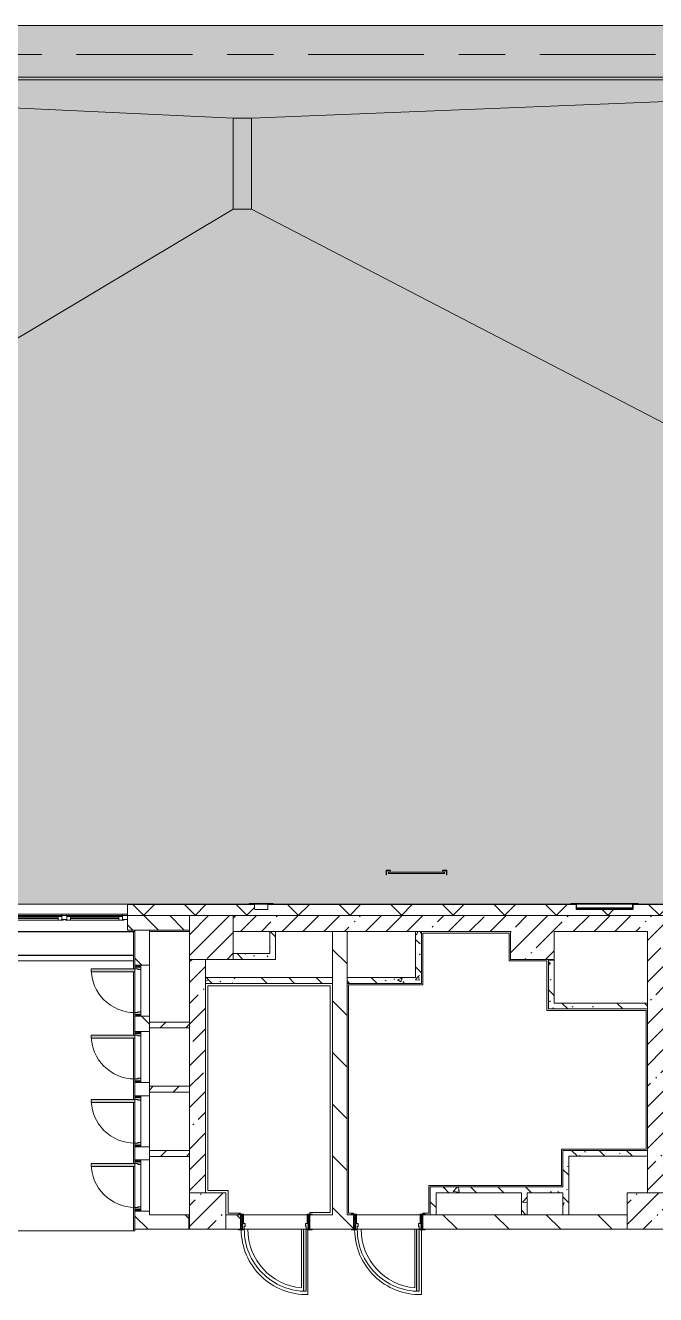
# Model space of a CAD drawing. Header units: millimetres. Extents: x 35524 to 235479, y -8553 to 29000.
# Drawn here: x 119929 to 128569, y 10005 to 27400 of the extents above; entities that cross this region are included whole.
import ezdxf

# ---------------------------------------------------------------- set-up
doc = ezdxf.new("R2010")
doc.units = ezdxf.units.MM
doc.linetypes.add('Осевая', pattern=[3175, 635, -476.25, 1587.5, -476.25])
for name, color, linetype, lineweight in [('A-DETL-18', 7, 'Continuous', 5), ('A-GENM', 7, 'Continuous', 5), ('A-GLAZ-2', 7, 'Continuous', 5), ('A-WALL', 7, 'Continuous', 9), ('A-WALL-6', 7, 'Continuous', 5), ('I-WALL-24', 7, 'Continuous', 5), ('S-COLS-1', 7, 'Continuous', 5), ('Оси-2', 7, 'Осевая', 9)]:
    doc.layers.add(name, color=color, linetype=linetype, lineweight=lineweight)
doc.layers.add('A-DETL-GENF-3', color=7, linetype='Continuous', lineweight=9, true_color=0xc0c0c0, transparency=0.4)
for name, color, linetype, lineweight, true_color in [('A-DOOR-2', 7, 'Continuous', 5, 0xaaaaaa), ('A-DOOR-3', 7, 'Continuous', 5, 0xe2e2e2), ('A-DOOR-FRAM-2', 7, 'Continuous', 5, 0xe2e2e2), ('A-DOOR-FRAM-3', 7, 'Continuous', 5, 0xaaaaaa), ('A-FLOR-1', 7, 'Continuous', 5, 0xb7b7b7), ('A-FLOR-2', 7, 'Continuous', 5, 0xaaaaaa), ('A-GENM-1', 7, 'Continuous', 5, 0x737373), ('A-WALL-7', 7, 'Continuous', 5, 0x737373), ('I-WALL-25', 7, 'Continuous', 5, 0x787878)]:
    doc.layers.add(name, color=color, linetype=linetype, lineweight=lineweight, true_color=true_color)
pattern_1 = [(135, (108468.84, 0), (-353.553, -353.553), [])]
pattern_2 = [(135, (1826.41, 164.685), (-14.14214, -14.14214), []), (225, (1826.41, 164.685), (14.14214, -14.14214), [])]
pattern_3 = [(45, (-296.384, 164.685), (-14.1421, 14.1421), []), (135, (-296.384, 164.685), (-14.1421, -14.1421), [])]
pattern_4 = [(45, (108468.84, 0), (-285.123, 285.123), []), (45, (108753.96, 0), (-285.123, 285.123), [504.031, -100.806, 16.764, -84.042])]
pattern_5 = [(135, (108468.84, 0), (-377.171, -377.171), [533.4, -88.9, 17.78, -88.9]), (135, (108468.84, 376.94), (-377.171, -377.171), []), (50, (108468.84, 0), (637.645, -55.787), [66.675, -733.425]), (355, (108468.84, 0), (-123.35, 668.7), [53.34, -586.74]), (100.451, (108522, -4.65), (514.299, 612.908), [56.665, -623.315]), (46.184, (108468.84, 177.8), (948.776, -147.15), [100.012, -1100.137]), (96.636, (108547.9, 165.5), (830.91, 865.997), [84.998, -934.973]), (351.184, (108468.8, 177.8), (830.918, 865.99), [80.01, -880.11]), (21, (108557.74, 133.35), (530.651, -357.928), [66.675, -733.425]), (326, (108557.74, 133.35), (216.308, 644.658), [53.34, -586.74]), (71.451, (108601.96, 103.5), (746.96, 286.724), [56.665, -623.315]), (37.5, (108468.84, 0), (10.8105, 295.9426), [16.764, -562.864, 16.764, -578.866, -588.962]), (37.5, (108468.84, 0), (10.8105, 295.9426), [-1175.258, 16.764, -572.198]), (7.5, (108468.84, 0), (233.869, 350.6318), [16.764, -322.834, 16.764, -549.529, -224.472]), (7.5, (108468.84, 0), (233.869, 350.6318), [-905.891, 16.764, -207.708]), (327.5, (108270.6, 0), (474.5678, -20.0513), [16.764, -205.486, 16.764, -676.656, -920.115]), (327.5, (108270.6, 0), (474.5678, -20.0513), [-915.67, 16.764, -903.351]), (317.5, (108181.7, 0), (518.452, 88.9934), [16.764, -272.161, 16.764, -443.738, -653.415]), (317.5, (108181.7, 0), (518.452, 88.9934), [-749.427, 16.764, -636.651])]
pattern_6 = [(45, (108468.84, 0), (-176.7767, 176.7767), [])]

# ---------------------------------------------------------------- blocks, each defined once
blk = doc.blocks.new('BSC_Колонна _Прямоугольная - 600х600-V118-3_4_2_птичка')
at = {"layer": 'S-COLS-1'}
h = blk.add_hatch(dxfattribs=at)
h.set_pattern_fill('FP_94', color=256, style=0, pattern_type=2)
h.set_pattern_definition([(45, (-14010, -14900), (-285.123, 285.123), []), (45, (-13724.88, -14900), (-285.123, 285.123), [504.031, -100.806, 16.764, -84.042])])
h.paths.add_polyline_path([(-22, -300), (300, -300), (300, 300), (-300, 300), (-300, -300)])
for p, q in [((300, 300), (-300, 300)), ((-300, 300), (-300, -300)), ((300, -300), (300, 300)), ((-300, -300), (300, -300))]:
    blk.add_line(p, q, dxfattribs=at)
blk = doc.blocks.new('парапет1 - парапет-18629556-3_4_2_птичка')
at = {"layer": 'A-GENM'}
blk.add_line((-2411, 27400), (33928, 27400), dxfattribs=at)
at = {"layer": 'A-GENM-1'}
for p, q in [((33219, 26691), (-1702, 26691)), ((-1665, 26654), (33182, 26654))]:
    blk.add_line(p, q, dxfattribs=at)
blk = doc.blocks.new('110_Дверь_СКБ_1Ст_Внутренняя1 - Д-7_п__950x2100h_Туалет EW30-32897972-3_4_2_птичка')
at = {"layer": 'A-DOOR-2'}
h = blk.add_hatch(dxfattribs=at)
h.set_pattern_fill('FP_104', color=256, style=0, pattern_type=2)
h.set_pattern_definition(pattern_2)
h.paths.add_polyline_path([(487.5, 100), (462.5, 100), (462.5, -100), (487.5, -100)])
at = {"layer": 'A-DOOR-3'}
h = blk.add_hatch(color=256, dxfattribs=at)
h.paths.add_polyline_path([(437.5, 100), (437.5, 60), (427.5, 60), (427.5, 20), (462.5, 20), (462.5, 100)])
h.paths.add_polyline_path([(-412.5, 100), (-437.5, 100), (-437.5, 20), (-402.5, 20), (-402.5, 60), (-412.5, 60)])
at = {"layer": 'A-DOOR-FRAM-2'}
for points in [[(-412.5, 950), (-412.5, 100), (-372.5, 100), (-372.5, 950)], [(-492.5, 108), (-492.5, 100), (-422.5, 100), (-422.5, 108)], [(-422.5, 20), (-437.5, 20), (-437.5, -100), (-422.5, -100)], [(517.5, 108), (447.5, 108), (447.5, 100), (517.5, 100)], [(462.5, 20), (447.5, 20), (447.5, -100), (462.5, -100)], [(-492.5, -100), (-492.5, -108), (-422.5, -108), (-422.5, -100)], [(447.5, -100), (447.5, -108), (517.5, -108), (517.5, -100)]]:
    blk.add_hatch(color=256, dxfattribs=at).paths.add_polyline_path(points)
at = {"layer": 'A-DOOR-FRAM-3'}
h = blk.add_hatch(dxfattribs=at)
h.set_pattern_fill('FP_105', color=256, style=0, pattern_type=2)
h.set_pattern_definition(pattern_3)
h.paths.add_polyline_path([(-437.5, 100), (-462.5, 100), (-462.5, -100), (-437.5, -100)])
at = {"layer": 'A-DOOR-2'}
for p, q in [((-412.5, 950), (-412.5, 100)), ((-372.5, 950), (-412.5, 950)), ((-372.5, 100), (-372.5, 950)), ((-412.5, 100), (-372.5, 100))]:
    blk.add_line(p, q, dxfattribs=at)
blk.add_arc((-412.5, 100), 850, 360, 90, dxfattribs=at)
at = {"layer": 'A-DOOR-FRAM-3'}
for p, q in [((-422.5, 108), (-492.5, 108)), ((-492.5, 108), (-492.5, 100)), ((-492.5, 100), (-422.5, 100)), ((-437.5, 100), (-462.5, 100)), ((-462.5, 100), (-462.5, -100)), ((-412.5, 100), (-437.5, 100)), ((-437.5, 100), (-437.5, 20)), ((-437.5, -100), (-437.5, 100)), ((-422.5, 100), (-437.5, 100)), ((-437.5, 100), (-437.5, 99)), ((-437.5, 99), (-422.5, 99)), ((-437.5, 20), (-402.5, 20)), ((-422.5, 20), (-437.5, 20)), ((-437.5, 20), (-437.5, -100)), ((-422.5, 100), (-422.5, 108)), ((-422.5, 99), (-422.5, 100)), ((-422.5, -100), (-422.5, 20)), ((-412.5, 60), (-412.5, 100)), ((-402.5, 60), (-412.5, 60)), ((-402.5, 20), (-402.5, 60)), ((437.5, 60), (427.5, 60)), ((427.5, 60), (427.5, 20)), ((427.5, 20), (462.5, 20)), ((437.5, 100), (437.5, 60)), ((462.5, 100), (437.5, 100)), ((517.5, 108), (447.5, 108)), ((447.5, 108), (447.5, 100)), ((462.5, 100), (447.5, 100)), ((447.5, 100), (447.5, 99)), ((447.5, 100), (517.5, 100)), ((447.5, 99), (462.5, 99)), ((462.5, 20), (447.5, 20)), ((447.5, 20), (447.5, -100)), ((462.5, 20), (462.5, 100)), ((487.5, 100), (462.5, 100)), ((462.5, 100), (462.5, -100)), ((462.5, 99), (462.5, 100)), ((462.5, -100), (462.5, 20)), ((487.5, -100), (487.5, 100)), ((517.5, 100), (517.5, 108)), ((-422.5, -100), (-492.5, -100)), ((-492.5, -100), (-492.5, -108)), ((-492.5, -108), (-422.5, -108)), ((-462.5, -100), (-437.5, -100)), ((-437.5, -100), (-422.5, -100)), ((-422.5, -108), (-422.5, -100)), ((447.5, -100), (462.5, -100)), ((517.5, -100), (447.5, -100)), ((447.5, -100), (447.5, -108)), ((447.5, -108), (517.5, -108)), ((462.5, -100), (487.5, -100)), ((517.5, -108), (517.5, -100))]:
    blk.add_line(p, q, dxfattribs=at)
blk = doc.blocks.new('110_Дверь_СКБ_1Ст_Внутренняя1 - Д-7_п__950x2100h_Туалет-32491181-3_4_2_птичка')
at = {"layer": 'A-DOOR-2'}
h = blk.add_hatch(dxfattribs=at)
h.set_pattern_fill('FP_104', color=256, style=0, pattern_type=2)
h.set_pattern_definition(pattern_2)
h.paths.add_polyline_path([(487.5, 100), (462.5, 100), (462.5, -100), (487.5, -100)])
at = {"layer": 'A-DOOR-3'}
h = blk.add_hatch(color=256, dxfattribs=at)
h.paths.add_polyline_path([(437.5, 100), (437.5, 60), (427.5, 60), (427.5, 20), (462.5, 20), (462.5, 100)])
h.paths.add_polyline_path([(-412.5, 100), (-437.5, 100), (-437.5, 20), (-402.5, 20), (-402.5, 60), (-412.5, 60)])
at = {"layer": 'A-DOOR-FRAM-2'}
for points in [[(-412.5, 950), (-412.5, 100), (-372.5, 100), (-372.5, 950)], [(-492.5, 108), (-492.5, 100), (-422.5, 100), (-422.5, 108)], [(-422.5, 20), (-437.5, 20), (-437.5, -100), (-422.5, -100)], [(517.5, 108), (447.5, 108), (447.5, 100), (517.5, 100)], [(462.5, 20), (447.5, 20), (447.5, -100), (462.5, -100)], [(-492.5, -100), (-492.5, -108), (-422.5, -108), (-422.5, -100)], [(447.5, -100), (447.5, -108), (517.5, -108), (517.5, -100)]]:
    blk.add_hatch(color=256, dxfattribs=at).paths.add_polyline_path(points)
at = {"layer": 'A-DOOR-FRAM-3'}
h = blk.add_hatch(dxfattribs=at)
h.set_pattern_fill('FP_105', color=256, style=0, pattern_type=2)
h.set_pattern_definition(pattern_3)
h.paths.add_polyline_path([(-437.5, 100), (-462.5, 100), (-462.5, -100), (-437.5, -100)])
at = {"layer": 'A-DOOR-2'}
for p, q in [((-412.5, 950), (-412.5, 100)), ((-372.5, 950), (-412.5, 950)), ((-372.5, 100), (-372.5, 950)), ((-412.5, 100), (-372.5, 100))]:
    blk.add_line(p, q, dxfattribs=at)
blk.add_arc((-412.5, 100), 850, 360, 90, dxfattribs=at)
at = {"layer": 'A-DOOR-FRAM-3'}
for p, q in [((-422.5, 108), (-492.5, 108)), ((-492.5, 108), (-492.5, 100)), ((-492.5, 100), (-422.5, 100)), ((-437.5, 100), (-462.5, 100)), ((-462.5, 100), (-462.5, -100)), ((-412.5, 100), (-437.5, 100)), ((-437.5, 100), (-437.5, 20)), ((-437.5, -100), (-437.5, 100)), ((-422.5, 100), (-437.5, 100)), ((-437.5, 100), (-437.5, 99)), ((-437.5, 99), (-422.5, 99)), ((-437.5, 20), (-402.5, 20)), ((-422.5, 20), (-437.5, 20)), ((-437.5, 20), (-437.5, -100)), ((-422.5, 100), (-422.5, 108)), ((-422.5, 99), (-422.5, 100)), ((-422.5, -100), (-422.5, 20)), ((-412.5, 60), (-412.5, 100)), ((-402.5, 60), (-412.5, 60)), ((-402.5, 20), (-402.5, 60)), ((437.5, 60), (427.5, 60)), ((427.5, 60), (427.5, 20)), ((427.5, 20), (462.5, 20)), ((437.5, 100), (437.5, 60)), ((462.5, 100), (437.5, 100)), ((517.5, 108), (447.5, 108)), ((447.5, 108), (447.5, 100)), ((462.5, 100), (447.5, 100)), ((447.5, 100), (447.5, 99)), ((447.5, 100), (517.5, 100)), ((447.5, 99), (462.5, 99)), ((462.5, 20), (447.5, 20)), ((447.5, 20), (447.5, -100)), ((462.5, 20), (462.5, 100)), ((487.5, 100), (462.5, 100)), ((462.5, 100), (462.5, -100)), ((462.5, 99), (462.5, 100)), ((462.5, -100), (462.5, 20)), ((487.5, -100), (487.5, 100)), ((517.5, 100), (517.5, 108)), ((-422.5, -100), (-492.5, -100)), ((-492.5, -100), (-492.5, -108)), ((-492.5, -108), (-422.5, -108)), ((-462.5, -100), (-437.5, -100)), ((-437.5, -100), (-422.5, -100)), ((-422.5, -108), (-422.5, -100)), ((447.5, -100), (462.5, -100)), ((517.5, -100), (447.5, -100)), ((447.5, -100), (447.5, -108)), ((447.5, -108), (517.5, -108)), ((462.5, -100), (487.5, -100)), ((517.5, -108), (517.5, -100))]:
    blk.add_line(p, q, dxfattribs=at)
blk = doc.blocks.new('BSC_Колонна _Прямоугольная - 500х500-V156-3_4_2_птичка')
at = {"layer": 'S-COLS-1'}
h = blk.add_hatch(dxfattribs=at)
h.set_pattern_fill('FP_133', color=256, style=0, pattern_type=2)
h.set_pattern_definition([(45, (-19960, -11150), (-285.123, 285.123), []), (45, (-19674.88, -11150), (-285.123, 285.123), [504.031, -100.806, 16.764, -84.042])])
h.paths.add_polyline_path([(-250, -250), (250, -250), (250, 250), (-250, 250), (-250, 71)])
for p, q in [((250, 250), (-250, 250)), ((-250, 250), (-250, -250)), ((250, -250), (250, 250)), ((-250, -250), (250, -250))]:
    blk.add_line(p, q, dxfattribs=at)
blk = doc.blocks.new('120_Окно_СКБ_2Ст - 120_Окно_СКБ_2Ст 3100х2500 _мал_створка слева_ 2-V167-3_4_2_птичка')
at = {"layer": 'A-GLAZ-2'}
for p, q in [((-1550, -127), (-1550, -57)), ((-1550, -57), (-1480, -57)), ((1550, -57), (-1550, -57)), ((-1480, -127), (-1550, -127)), ((-1550, -127), (-1500, -127)), ((-1480, -127), (-1500, -127)), ((-1500, -127), (-1500, -137)), ((-1500, -137), (670, -137)), ((670, -137), (-1500, -137)), ((-1480, -57), (-1480, -127)), ((650, -87), (-1480, -87)), ((-1480, -87), (-1480, -127)), ((-1430, -137), (-1430, -87)), ((-1430, -107), (600, -107)), ((600, -117), (-1430, -117)), ((600, -137), (600, -87)), ((650, -127), (650, -57)), ((650, -57), (720, -57)), ((650, -127), (650, -87)), ((720, -127), (650, -127)), ((670, -127), (650, -127)), ((670, -127), (700, -127)), ((670, -137), (670, -127)), ((720, -127), (700, -127)), ((700, -127), (700, -137)), ((700, -137), (1500, -137)), ((1500, -137), (700, -137)), ((720, -57), (720, -127)), ((1480, -87), (720, -87)), ((720, -87), (720, -127)), ((770, -137), (770, -87)), ((770, -107), (1430, -107)), ((1430, -117), (770, -117)), ((1430, -137), (1430, -87)), ((1480, -127), (1480, -57)), ((1480, -57), (1550, -57)), ((1480, -127), (1480, -87)), ((1550, -127), (1480, -127)), ((1500, -127), (1480, -127)), ((1500, -127), (1550, -127)), ((1500, -137), (1500, -127)), ((1550, -57), (1550, -127))]:
    blk.add_line(p, q, dxfattribs=at)
blk = doc.blocks.new('BSC_Колонна _Прямоугольная - 500х500-V218-3_4_2_птичка')
at = {"layer": 'S-COLS-1'}
h = blk.add_hatch(dxfattribs=at)
h.set_pattern_fill('FP_154', color=256, style=0, pattern_type=2)
h.set_pattern_definition([(45, (-13960, -11150), (-285.123, 285.123), []), (45, (-13674.88, -11150), (-285.123, 285.123), [504.031, -100.806, 16.764, -84.042])])
h.paths.add_polyline_path([(-250, -250), (250, -250), (250, 250), (-250, 250), (-250, 71)])
for p, q in [((250, 250), (-250, 250)), ((-250, 250), (-250, -250)), ((250, -250), (250, 250)), ((-250, -250), (250, -250))]:
    blk.add_line(p, q, dxfattribs=at)
blk = doc.blocks.new('ОМ_Арматурный стержень_Форма 1 - ОМ_Арматурный стержень_Форма 1-22194821-3_4_2_птичка')
at = {"layer": 'A-GENM-1'}
for p, q in [((17206, 15793), (16438, 15793)), ((16438, 15784), (16438, 15793)), ((16438, 15775), (16438, 15784)), ((16438, 15775), (17206, 15775)), ((17206, 15793), (17206, 15784)), ((17206, 15784), (17206, 15775))]:
    blk.add_line(p, q, dxfattribs=at)
blk = doc.blocks.new('ОМ_Уголок_ГОСТ 8509-93 - ОМ_Уголок_ГОСТ 8509-93-22194824-3_4_2_птичка')
at = {"layer": 'A-GENM-1'}
for p, q in [((16404, 15821), (16404, 15758)), ((16467, 15821), (16404, 15821)), ((16404, 15758), (16410, 15758)), ((16410, 15758), (16410, 15815)), ((16410, 15815), (16467, 15815)), ((16467, 15815), (16467, 15821))]:
    blk.add_line(p, q, dxfattribs=at)
blk = doc.blocks.new('ОМ_Уголок_ГОСТ 8509-93 - ОМ_Уголок_ГОСТ 8509-93-V223-3_4_2_птичка')
at = {"layer": 'A-GENM-1'}
for p, q in [((17240, 15821), (17177, 15821)), ((17177, 15821), (17177, 15815)), ((17177, 15815), (17234, 15815)), ((17234, 15815), (17234, 15758)), ((17234, 15758), (17240, 15758)), ((17240, 15758), (17240, 15821))]:
    blk.add_line(p, q, dxfattribs=at)
blk = doc.blocks.new('110_Дверь_СКБ_1Ст - д-18 700x2100h_Технический шкаф ЭОМ и СС-V225-3_4_2_птичка')
at = {"layer": 'A-DOOR-2'}
h = blk.add_hatch(dxfattribs=at)
h.set_pattern_fill('FP_45', color=256, style=0, pattern_type=2)
h.set_pattern_definition([(135, (1951.41, 164.685), (-14.14214, -14.14214), []), (225, (1951.41, 164.685), (14.14214, -14.14214), [])])
h.paths.add_polyline_path([(337.5, 20), (362.5, 20), (362.5, 100), (337.5, 100)])
at = {"layer": 'A-DOOR-3'}
h = blk.add_hatch(color=256, dxfattribs=at)
h.paths.add_polyline_path([(-312.5, 100), (-312.5, 20), (-277.5, 20), (-277.5, 60), (-287.5, 60), (-287.5, 100)])
h.paths.add_polyline_path([(302.5, 60), (302.5, 20), (337.5, 20), (337.5, 100), (312.5, 100), (312.5, 60)])
at = {"layer": 'A-DOOR-FRAM-2'}
blk.add_hatch(color=256, dxfattribs=at).paths.add_polyline_path([(272.5, 700), (272.5, 100), (312.5, 100), (312.5, 700)])
at = {"layer": 'A-DOOR-FRAM-3'}
h = blk.add_hatch(dxfattribs=at)
h.set_pattern_fill('FP_46', color=256, style=0, pattern_type=2)
h.set_pattern_definition([(45, (-171.384, 164.685), (-14.1421, 14.1421), []), (135, (-171.384, 164.685), (-14.1421, -14.1421), [])])
h.paths.add_polyline_path([(-337.5, 20), (-312.5, 20), (-312.5, 100), (-337.5, 100)])
at = {"layer": 'A-DOOR-2'}
for p, q in [((312.5, 700), (272.5, 700)), ((272.5, 700), (272.5, 100)), ((312.5, 100), (312.5, 700)), ((272.5, 100), (312.5, 100))]:
    blk.add_line(p, q, dxfattribs=at)
blk.add_arc((312.5, 100), 600, 90, 180, dxfattribs=at)
at = {"layer": 'A-DOOR-FRAM-3'}
for p, q in [((-312.5, 100), (-337.5, 100)), ((-337.5, 100), (-337.5, 20)), ((-337.5, 20), (-312.5, 20)), ((-287.5, 100), (-312.5, 100)), ((-312.5, 100), (-312.5, 20)), ((-312.5, 20), (-312.5, 100)), ((-312.5, 20), (-277.5, 20)), ((-287.5, 60), (-287.5, 100)), ((-287.5, 100), (272.5, 100)), ((-277.5, 60), (-287.5, 60)), ((-277.5, 20), (-277.5, 60)), ((302.5, 20), (-277.5, 20)), ((312.5, 60), (302.5, 60)), ((302.5, 60), (302.5, 20)), ((302.5, 20), (337.5, 20)), ((312.5, 100), (312.5, 60)), ((337.5, 100), (312.5, 100)), ((337.5, 20), (337.5, 100)), ((362.5, 100), (337.5, 100)), ((337.5, 100), (337.5, 20)), ((337.5, 20), (362.5, 20)), ((362.5, 20), (362.5, 100))]:
    blk.add_line(p, q, dxfattribs=at)
blk = doc.blocks.new('Полоса с поворотом - Полоса с поворотом-23831104-3_4_2_птичка')
at = {"layer": 'A-GENM'}
for p, q in [((19783, 15306), (19017, 15306)), ((19017, 15298), (19783, 15298))]:
    blk.add_line(p, q, dxfattribs=at)
at = {"layer": 'A-GENM-1'}
blk.add_line((19017, 15363), (19783, 15363), dxfattribs=at)
blk = doc.blocks.new('Уголок вложенный - Уголок вложенный-23831105-3_4_2_птичка')
at = {"layer": 'A-GENM'}
for p, q in [((29237, 15288), (29237, 15349)), ((29244, 15358), (29244, 15285)), ((29244, 15285), (29240, 15285))]:
    blk.add_line(p, q, dxfattribs=at)
at = {"layer": 'A-GENM', "flags": 128}
for points in [[(29237, 15349), (29237, 15351), (29236, 15353), (29235, 15355), (29234, 15356), (29232, 15357), (29230, 15358), (29228, 15358)], [(29240, 15285), (29239, 15285), (29239, 15285), (29238, 15286), (29238, 15286), (29237, 15287), (29237, 15287), (29237, 15288)]]:
    blk.add_lwpolyline(points, dxfattribs=at)
at = {"layer": 'A-GENM-1'}
for p, q in [((29164, 15365), (29244, 15365)), ((29164, 15361), (29164, 15365)), ((29228, 15358), (29167, 15358)), ((29244, 15365), (29244, 15358))]:
    blk.add_line(p, q, dxfattribs=at)
at = {"layer": 'A-GENM-1', "flags": 128}
blk.add_lwpolyline([(29167, 15358), (29166, 15358), (29166, 15358), (29165, 15359), (29165, 15359), (29164, 15360), (29164, 15360), (29164, 15361)], dxfattribs=at)
blk = doc.blocks.new('Уголок вложенный - Уголок вложенный-V235-3_4_2_птичка')
at = {"layer": 'A-GENM'}
for p, q in [((30010, 15285), (30010, 15358)), ((30017, 15349), (30017, 15288)), ((30014, 15285), (30010, 15285))]:
    blk.add_line(p, q, dxfattribs=at)
at = {"layer": 'A-GENM', "flags": 128}
for points in [[(30026, 15358), (30024, 15358), (30022, 15357), (30020, 15356), (30019, 15355), (30018, 15353), (30017, 15351), (30017, 15349)], [(30017, 15288), (30017, 15287), (30017, 15287), (30016, 15286), (30016, 15286), (30015, 15285), (30015, 15285), (30014, 15285)]]:
    blk.add_lwpolyline(points, dxfattribs=at)
at = {"layer": 'A-GENM-1'}
for p, q in [((30010, 15365), (30090, 15365)), ((30010, 15358), (30010, 15365)), ((30087, 15358), (30026, 15358)), ((30090, 15365), (30090, 15361))]:
    blk.add_line(p, q, dxfattribs=at)
at = {"layer": 'A-GENM-1', "flags": 128}
blk.add_lwpolyline([(30090, 15361), (30090, 15360), (30090, 15360), (30089, 15359), (30089, 15359), (30088, 15358), (30088, 15358), (30087, 15358)], dxfattribs=at)
blk = doc.blocks.new('Уголок вложенный - Уголок вложенный-V236-3_4_2_птичка')
at = {"layer": 'A-GENM'}
blk.add_line((30010, 15285), (29244, 15285), dxfattribs=at)
at = {"layer": 'A-GENM', "flags": 128}
for points in [[(29237, 15349), (29237, 15351), (29236, 15353), (29235, 15355), (29234, 15356), (29232, 15357), (29230, 15358), (29228, 15358)], [(30026, 15358), (30024, 15358), (30022, 15357), (30020, 15356), (30019, 15355), (30018, 15353), (30017, 15351), (30017, 15349)]]:
    blk.add_lwpolyline(points, dxfattribs=at)
at = {"layer": 'A-GENM-1'}
blk.add_line((29244, 15365), (30010, 15365), dxfattribs=at)
blk = doc.blocks.new('Уголок вложенный - Уголок вложенный-23964580-3_4_2_птичка')
at = {"layer": 'A-GENM'}
for p, q in [((14603, 15288), (14603, 15349)), ((14610, 15285), (14606, 15285))]:
    blk.add_line(p, q, dxfattribs=at)
at = {"layer": 'A-GENM', "flags": 128}
for points in [[(14603, 15349), (14603, 15351), (14602, 15353), (14601, 15355), (14600, 15356), (14598, 15357), (14596, 15358), (14594, 15358)], [(14606, 15285), (14605, 15285), (14605, 15285), (14604, 15286), (14604, 15286), (14603, 15287), (14603, 15287), (14603, 15288)]]:
    blk.add_lwpolyline(points, dxfattribs=at)
at = {"layer": 'A-GENM-1'}
for p, q in [((14530, 15361), (14530, 15365)), ((14594, 15358), (14533, 15358))]:
    blk.add_line(p, q, dxfattribs=at)
at = {"layer": 'A-GENM-1', "flags": 128}
blk.add_lwpolyline([(14533, 15358), (14532, 15358), (14532, 15358), (14531, 15359), (14531, 15359), (14530, 15360), (14530, 15360), (14530, 15361)], dxfattribs=at)
blk = doc.blocks.new('Уголок вложенный - Уголок вложенный-V245-3_4_2_птичка')
at = {"layer": 'A-GENM'}
for p, q in [((14783, 15349), (14783, 15288)), ((14780, 15285), (14776, 15285))]:
    blk.add_line(p, q, dxfattribs=at)
at = {"layer": 'A-GENM', "flags": 128}
for points in [[(14792, 15358), (14790, 15358), (14788, 15357), (14786, 15356), (14785, 15355), (14784, 15353), (14783, 15351), (14783, 15349)], [(14783, 15288), (14783, 15287), (14783, 15287), (14782, 15286), (14782, 15286), (14781, 15285), (14781, 15285), (14780, 15285)]]:
    blk.add_lwpolyline(points, dxfattribs=at)
at = {"layer": 'A-GENM-1'}
for p, q in [((14853, 15358), (14792, 15358)), ((14856, 15365), (14856, 15361))]:
    blk.add_line(p, q, dxfattribs=at)
at = {"layer": 'A-GENM-1', "flags": 128}
blk.add_lwpolyline([(14856, 15361), (14856, 15360), (14856, 15360), (14855, 15359), (14855, 15359), (14854, 15358), (14854, 15358), (14853, 15358)], dxfattribs=at)
blk = doc.blocks.new('Уголок вложенный - Уголок вложенный-V246-3_4_2_птичка')
at = {"layer": 'A-GENM'}
blk.add_line((14776, 15285), (14610, 15285), dxfattribs=at)
at = {"layer": 'A-GENM', "flags": 128}
for points in [[(14598, 15357), (14596, 15358), (14594, 15358)], [(14792, 15358), (14790, 15358), (14788, 15357)]]:
    blk.add_lwpolyline(points, dxfattribs=at)
blk = doc.blocks.new('Уголок вложенный - Уголок вложенный-V247-3_4_2_птичка')
at = {"layer": 'A-GENM'}
for p, q in [((14603, 15349), (14603, 15288)), ((14783, 15288), (14783, 15349)), ((14606, 15285), (14780, 15285))]:
    blk.add_line(p, q, dxfattribs=at)
at = {"layer": 'A-GENM', "flags": 128}
for points in [[(14594, 15358), (14596, 15358), (14598, 15357), (14600, 15356), (14601, 15355), (14602, 15353), (14603, 15351), (14603, 15349)], [(14783, 15349), (14783, 15351), (14784, 15353), (14785, 15355), (14786, 15356), (14788, 15357), (14790, 15358), (14792, 15358)], [(14603, 15288), (14603, 15287), (14603, 15287), (14604, 15286), (14604, 15286), (14605, 15285), (14605, 15285), (14606, 15285)], [(14780, 15285), (14781, 15285), (14781, 15285), (14782, 15286), (14782, 15286), (14783, 15287), (14783, 15287), (14783, 15288)]]:
    blk.add_lwpolyline(points, dxfattribs=at)
at = {"layer": 'A-GENM-1'}
for p, q in [((14530, 15365), (14856, 15365)), ((14530, 15365), (14530, 15361)), ((14533, 15358), (14853, 15358)), ((14856, 15361), (14856, 15365))]:
    blk.add_line(p, q, dxfattribs=at)
at = {"layer": 'A-GENM-1', "flags": 128}
for points in [[(14530, 15361), (14530, 15360), (14530, 15360), (14531, 15359), (14531, 15359), (14532, 15358), (14532, 15358), (14533, 15358)], [(14853, 15358), (14854, 15358), (14854, 15358), (14855, 15359), (14855, 15359), (14856, 15360), (14856, 15360), (14856, 15361)]]:
    blk.add_lwpolyline(points, dxfattribs=at)
blk = doc.blocks.new('Зашивка приборов отопления34 - Зашивка приборов отопления-33324488-3_4_2_птичка')
at = {"layer": 'A-WALL-6'}
for p, q in [((34188, 26888), (34188, 26567)), ((40348, 26888), (34188, 26888)), ((40348, 26567), (40348, 26888)), ((34188, 26567), (40348, 26567)), ((40348, 26567), (34188, 26567)), ((34188, 26567), (34188, 26492)), ((34188, 26492), (40348, 26492)), ((40348, 26492), (40348, 26567))]:
    blk.add_line(p, q, dxfattribs=at)

msp = doc.modelspace()

# ---------------------------------------------------------------- hatches: boundary and pattern name
at = {"layer": 'A-DETL-GENF-3'}
msp.add_hatch(color=256, dxfattribs=at).paths.add_polyline_path([(107541.1, 14774.9), (108200.8, 14774.9), (108200.8, 15358), (147228.8, 15358), (147228.8, 23888.3), (142396.9, 23888.3), (142396.9, 27398.1), (106059.8, 27398.1), (106059.8, 14774.9), (107075, 14774.9)])
at = {"layer": 'A-WALL-6'}
h = msp.add_hatch(dxfattribs=at)
h.set_pattern_fill('FP_102', color=256, style=0, pattern_type=2)
h.set_pattern_definition([(45, (108468.84, 0), (-353.5534, 353.5534), []), (135, (108468.84, 0), (-353.5534, -353.5534), [])])
h.paths.add_polyline_path([(135507.2, 15200), (140578.8, 15200), (140578.8, 15350), (138485.8, 15349), (138485.8, 15288), (138478.8, 15285), (137705.8, 15288), (137705.8, 15350), (134079.1, 15349), (134079.1, 15288), (134072.1, 15285), (132899.1, 15288), (132899.1, 15350), (128258.8, 15349), (128258.8, 15288), (128251.8, 15285), (127478.8, 15288), (127478.8, 15350), (123251.8, 15349), (123251.8, 15288), (123244.8, 15285), (123071.8, 15288), (123071.6, 15350), (121328.8, 15350), (121328.8, 15200), (134878.8, 15200)])
h.paths.add_polyline_path([(146779, 15200), (146779, 15350), (146278.8, 15350), (146278.8, 15200), (146693.7, 15200)])
h.paths.add_polyline_path([(143128.8, 15200), (143878.8, 15200), (143878.8, 15350), (143128.8, 15350)])
h.paths.add_polyline_path([(142078.8, 15200), (142228.8, 15200), (142228.8, 15350), (142078.8, 15350), (142078.8, 15270.2)])
h.paths.add_polyline_path([(117628.8, 15200), (118228.8, 15200), (118228.8, 15350), (117628.8, 15350)])
h.paths.add_polyline_path([(114998.7, 15200), (115228.8, 15200), (115228.8, 15350), (108508.8, 15350), (108508.8, 15293), (108358.8, 15293), (108358.8, 15200), (114628.8, 15200)])
h.paths.add_polyline_path([(116728.8, 15200), (116728.8, 15350), (116128.8, 15350), (116128.8, 15200)])
h.paths.add_polyline_path([(141478.8, 15200), (141708.8, 15200), (141703.8, 15350), (141478.8, 15350), (141478.8, 15270.2)])
h = msp.add_hatch(dxfattribs=at)
h.set_pattern_fill('FP_100', color=256, style=0, pattern_type=2)
h.set_pattern_definition([(135, (108468.84, 0), (-176.7767, -176.7767), [])])
h.paths.add_polyline_path([(121524.1, 15000), (122178.8, 15000), (122178.8, 15200), (121328.8, 15200), (121328.8, 15000), (121430.1, 15000)])
h.paths.add_polyline_path([(113128.8, 15000), (114628.8, 15000), (114628.8, 15200), (113128.8, 15200)])
h.paths.add_polyline_path([(117795.3, 15000), (118228.8, 15000), (118228.8, 15200), (117628.8, 15200), (117628.8, 15000)])
h.paths.add_polyline_path([(116728.8, 15000), (116728.8, 15200), (116128.8, 15200), (116128.8, 15000)])
at = {"layer": 'I-WALL-24'}
h = msp.add_hatch(dxfattribs=at)
h.set_pattern_fill('FP_98', color=256, style=0, pattern_type=2)
h.set_pattern_definition(pattern_4)
h.paths.add_polyline_path([(140578.8, 14980), (140578.8, 15200), (139078.8, 15200), (139078.8, 14980), (140230, 14980)])
h.paths.add_polyline_path([(123278.8, 14980), (126579.1, 14980), (126579.1, 15200), (122778.8, 15200), (122778.8, 14980)])
h.paths.add_polyline_path([(138478.8, 14980), (138478.8, 15200), (134878.8, 15200), (134878.8, 14980), (138303.8, 14980)])
h.paths.add_polyline_path([(134278.8, 14980), (134278.8, 15200), (130978.8, 15200), (130978.8, 14980), (133642.8, 14980)])
h.paths.add_polyline_path([(127179.1, 14980), (130378.8, 14980), (130378.8, 15200), (127179.1, 15200)])
h = msp.add_hatch(dxfattribs=at)
h.set_pattern_fill('FP_101', color=256, style=0, pattern_type=2)
h.set_pattern_definition(pattern_1)
h.paths.add_polyline_path([(121510.1, 11100), (121630.1, 11100), (121630.1, 11150), (121430.1, 11150), (121430.1, 11100)])
h.paths.add_polyline_path([(121430.1, 11850), (121630.1, 11850), (121630.1, 12030), (121430.1, 12030)])
h.paths.add_polyline_path([(121630.1, 12730), (121630.1, 12910), (121430.1, 12910), (121430.1, 12730), (121510.1, 12730)])
h.paths.add_polyline_path([(121510.1, 13610), (121630.1, 13610), (121630.1, 13819.9), (121430.1, 13819.9), (121430.1, 13610)])
h.paths.add_polyline_path([(121430.1, 14519.9), (121630.1, 14519.9), (121630.1, 15000), (121430.1, 15000), (121430.1, 14691.7)])
h = msp.add_hatch(dxfattribs=at)
h.set_pattern_fill('FP_101', color=256, style=0, pattern_type=2)
h.set_pattern_definition(pattern_1)
h.paths.add_polyline_path([(124320.8, 11100), (124338.8, 11100), (124338.8, 14980), (124138.8, 14980), (124138.8, 11100)])
h = msp.add_hatch(dxfattribs=at)
h.set_pattern_fill('FP_98', color=256, style=0, pattern_type=2)
h.set_pattern_definition(pattern_4)
h.paths.add_polyline_path([(128678.8, 11400), (128678.8, 14980), (128458.8, 14980), (128458.8, 11400)])
h = msp.add_hatch(dxfattribs=at)
h.set_pattern_fill('FP_98', color=256, style=0, pattern_type=2)
h.set_pattern_definition(pattern_4)
h.paths.add_polyline_path([(122179.8, 11400), (122399.8, 11400), (122399.8, 14600), (122179.8, 14600), (122179.8, 11900)])
h = msp.add_hatch(dxfattribs=at)
h.set_pattern_fill('FP_103', color=256, style=0, pattern_type=2)
h.set_pattern_definition(pattern_6)
h.paths.add_polyline_path([(122179.8, 13660), (122179.8, 13740), (121630.1, 13740), (121630.1, 13660)])
h = msp.add_hatch(dxfattribs=at)
h.set_pattern_fill('FP_103', color=256, style=0, pattern_type=2)
h.set_pattern_definition(pattern_6)
h.paths.add_polyline_path([(122179.8, 12780), (122179.8, 12860), (121630.1, 12860), (121630.1, 12780)])
h = msp.add_hatch(dxfattribs=at)
h.set_pattern_fill('FP_103', color=256, style=0, pattern_type=2)
h.set_pattern_definition(pattern_6)
h.paths.add_polyline_path([(122179.8, 11900), (122179.8, 11980), (121630.1, 11980), (121630.1, 11900)])
h = msp.add_hatch(dxfattribs=at)
h.set_pattern_fill('FP_101', color=256, style=0, pattern_type=2)
h.set_pattern_definition(pattern_1)
h.paths.add_polyline_path([(122169.8, 10900), (122169.8, 11100), (121430.1, 11100), (121430.1, 10900)])
h = msp.add_hatch(dxfattribs=at)
h.set_pattern_fill('FP_101', color=256, style=0, pattern_type=2)
h.set_pattern_definition(pattern_1)
h.paths.add_polyline_path([(128178.8, 10900), (128178.8, 11100), (125378.8, 11100), (125378.8, 10900), (128049.6, 10900)])
h.paths.add_polyline_path([(124428.8, 10900), (124428.8, 11100), (123829.8, 11100), (123829.8, 10900), (124398.8, 10900)])
h.paths.add_polyline_path([(122849.8, 10900), (122879.8, 10900), (122879.8, 11100), (122678.8, 11100), (122678.8, 10900)])
at = {"layer": 'I-WALL-25'}
h = msp.add_hatch(dxfattribs=at)
h.set_pattern_fill('FP_108', color=256, style=0, pattern_type=2)
h.set_pattern_definition(pattern_5)
h.paths.add_polyline_path([(123358.8, 14680), (123358.8, 14980), (123278.8, 14980), (123278.8, 14680)])
h = msp.add_hatch(dxfattribs=at)
h.set_pattern_fill('FP_108', color=256, style=0, pattern_type=2)
h.set_pattern_definition(pattern_5)
h.paths.add_polyline_path([(125358.8, 14350), (125358.8, 14980), (125278.8, 14980), (125278.8, 14350)])
h = msp.add_hatch(dxfattribs=at)
h.set_pattern_fill('FP_108', color=256, style=0, pattern_type=2)
h.set_pattern_definition(pattern_5)
h.paths.add_polyline_path([(122778.8, 14600), (123358.8, 14600), (123358.8, 14680), (122778.8, 14680)])
h = msp.add_hatch(dxfattribs=at)
h.set_pattern_fill('FP_108', color=256, style=0, pattern_type=2)
h.set_pattern_definition(pattern_5)
h.paths.add_polyline_path([(127179.1, 13920), (127179.1, 14590), (127099.1, 14590), (127099.1, 13920)])
h = msp.add_hatch(dxfattribs=at)
h.set_pattern_fill('FP_108', color=256, style=0, pattern_type=2)
h.set_pattern_definition(pattern_5)
h.paths.add_polyline_path([(124138.8, 14270), (124138.8, 14350), (122399.8, 14350), (122399.8, 14270), (122456.3, 14270)])
h = msp.add_hatch(dxfattribs=at)
h.set_pattern_fill('FP_108', color=256, style=0, pattern_type=2)
h.set_pattern_definition(pattern_5)
h.paths.add_polyline_path([(124338.8, 14270), (125358.8, 14270), (125358.8, 14350), (124338.8, 14350)])
h = msp.add_hatch(dxfattribs=at)
h.set_pattern_fill('FP_108', color=256, style=0, pattern_type=2)
h.set_pattern_definition(pattern_5)
h.paths.add_polyline_path([(128458.8, 13920), (128458.8, 14000), (127179.1, 14000), (127179.1, 13920), (128049.6, 13920)])
h = msp.add_hatch(dxfattribs=at)
h.set_pattern_fill('FP_108', color=256, style=0, pattern_type=2)
h.set_pattern_definition(pattern_5)
h.paths.add_polyline_path([(127378.8, 11100), (127378.8, 11981.9), (127298.8, 11981.9), (127298.8, 11100)])
h = msp.add_hatch(dxfattribs=at)
h.set_pattern_fill('FP_108', color=256, style=0, pattern_type=2)
h.set_pattern_definition(pattern_5)
h.paths.add_polyline_path([(128458.8, 11901.9), (128458.8, 11981.9), (127378.8, 11981.9), (127378.8, 11901.9), (128049.6, 11901.9)])
h = msp.add_hatch(dxfattribs=at)
h.set_pattern_fill('FP_108', color=256, style=0, pattern_type=2)
h.set_pattern_definition(pattern_5)
h.paths.add_polyline_path([(125478.8, 11100), (125558.8, 11100), (125558.8, 11480), (125478.8, 11480), (125478.8, 11221)])
h = msp.add_hatch(dxfattribs=at)
h.set_pattern_fill('FP_108', color=256, style=0, pattern_type=2)
h.set_pattern_definition(pattern_5)
h.paths.add_polyline_path([(126808.8, 11400), (127298.8, 11400), (127298.8, 11480), (125558.8, 11480), (125558.8, 11400), (126728.8, 11400)])
h = msp.add_hatch(dxfattribs=at)
h.set_pattern_fill('FP_108', color=256, style=0, pattern_type=2)
h.set_pattern_definition(pattern_5)
h.paths.add_polyline_path([(126808.8, 11100), (126808.8, 11400), (126728.8, 11400), (126728.8, 11100)])
at = {"layer": 'S-COLS-1'}
h = msp.add_hatch(dxfattribs=at)
h.set_pattern_fill('FP_98', color=256, style=0, pattern_type=2)
h.set_pattern_definition(pattern_4)
h.paths.add_polyline_path([(127179.1, 14600), (127179.1, 15200), (126579.1, 15200), (126579.1, 14600)])

# ---------------------------------------------------------------- linework, layer by layer
at = {"layer": 'A-DETL-18'}
for p, q in [((142396.9, 27398.1), (106059.8, 27398.1)), ((108200.8, 15358), (146779, 15358))]:
    msp.add_line(p, q, dxfattribs=at)
at = {"layer": 'A-FLOR-1'}
for p, q in [((122778.8, 26130), (111469.1, 26653.6)), ((136065.3, 26653.6), (123028.8, 26130)), ((122778.8, 24880), (122778.8, 26130)), ((123028.8, 26130), (122778.8, 26130)), ((123028.8, 26130), (123028.8, 24880)), ((107110.8, 15518.4), (122778.8, 24880)), ((123028.8, 24880), (122778.8, 24880)), ((141397.1, 15358), (123028.8, 24880))]:
    msp.add_line(p, q, dxfattribs=at)
at = {"layer": 'A-FLOR-2'}
for p, q in [((121410.1, 14980), (115228.8, 14980)), ((121410.1, 14655), (121410.1, 14980)), ((126559.1, 14960), (125378.8, 14960)), ((125378.8, 14960), (125378.8, 14250)), ((126559.1, 14580), (126559.1, 14960)), ((115228.8, 14655), (121410.1, 14655)), ((121410.1, 14469.9), (121410.1, 14580)), ((127079.1, 14580), (126559.1, 14580)), ((127079.1, 13900), (127079.1, 14580)), ((121410.1, 13560), (121410.1, 14429.9)), ((124107.8, 14239), (122430.8, 14239)), ((122430.8, 14239), (122430.8, 11431)), ((124107.8, 11131), (124107.8, 14239)), ((125378.8, 14250), (124358.8, 14250)), ((124358.8, 14250), (124358.8, 11120)), ((128438.8, 13900), (127079.1, 13900)), ((128438.8, 12000), (128438.8, 13900)), ((121410.1, 12680), (121410.1, 13520)), ((121410.1, 11800), (121410.1, 12640)), ((127278.8, 11500), (127278.8, 12000)), ((127278.8, 12000), (128438.8, 12000)), ((121410.1, 10880), (121410.1, 11760)), ((125458.8, 11120), (125458.8, 11500)), ((125458.8, 11500), (127278.8, 11500)), ((122430.8, 11431), (122709.8, 11431)), ((122709.8, 11431), (122709.8, 11120)), ((122709.8, 11120), (122879.8, 11120)), ((122879.8, 11120), (122879.8, 11108)), ((123829.8, 11108), (123829.8, 11131)), ((123829.8, 11131), (124107.8, 11131)), ((124358.8, 11120), (124428.8, 11120)), ((124428.8, 11120), (124428.8, 11108)), ((125378.8, 11108), (125378.8, 11120)), ((125378.8, 11120), (125458.8, 11120)), ((121430.1, 10880), (108804.8, 10880)), ((121430.1, 10900), (121430.1, 10880)), ((122178.8, 10900), (122169.8, 10900)), ((122977.8, 10899.9), (122919.8, 10899.9)), ((122929.8, 10901.4), (123779.8, 10901.4)), ((123739.8, 10899.9), (123712.8, 10899.9)), ((123712.8, 10899.9), (123712.8, 10097.9)), ((123789.8, 10899.9), (123779.8, 10899.9)), ((123802.8, 10005.1), (123802.8, 10892)), ((124532.8, 10899.9), (124468.8, 10899.9)), ((124478.8, 10900), (125288.8, 10900)), ((125288.8, 10899.9), (125267.8, 10899.9)), ((125267.8, 10899.9), (125267.8, 10097.9)), ((125338.8, 10899.9), (125328.8, 10899.9)), ((125357.8, 10005.1), (125357.8, 10892))]:
    msp.add_line(p, q, dxfattribs=at)
for centre, radius, start, end in [((123782.8, 10899.9), 895, 180.50534, 271.28046), ((123782.8, 10899.9), 805, 180, 265.01146), ((125337.8, 10899.9), 895, 180.50534, 271.28046), ((125337.8, 10899.9), 805, 180, 265.01146)]:
    msp.add_arc(centre, radius, start, end, dxfattribs=at)
at = {"layer": 'A-WALL'}
for p, q in [((123070.9, 15353), (121328.8, 15353)), ((123071.7, 15350), (121328.8, 15350)), ((127479.3, 15350), (123252, 15350)), ((127480.6, 15353), (123252.8, 15353)), ((132900.8, 15353), (128257.1, 15353)), ((132899.5, 15350), (128258.4, 15350)), ((122178.8, 15200), (121328.8, 15200)), ((121328.8, 15200), (122178.8, 15200)), ((126579.1, 15200), (122778.8, 15200)), ((130378.8, 15200), (127179.1, 15200)), ((121630.1, 15000), (121430.1, 15000)), ((123358.8, 14980), (123278.8, 14980)), ((124338.8, 14980), (124138.8, 14980)), ((125358.8, 14980), (125278.8, 14980)), ((122399.8, 14350), (122399.8, 14270)), ((124138.8, 14270), (124138.8, 14350)), ((124338.8, 14350), (124338.8, 14270)), ((128458.8, 13920), (128458.8, 14000)), ((121630.1, 13740), (121630.1, 13660)), ((122179.8, 13660), (122179.8, 13740)), ((121630.1, 12860), (121630.1, 12780)), ((122179.8, 12780), (122179.8, 12860)), ((121630.1, 11980), (121630.1, 11900)), ((122179.8, 11900), (122179.8, 11980)), ((128458.8, 11901.9), (128458.8, 11981.9)), ((125478.8, 11100), (125558.8, 11100)), ((126728.8, 11100), (126808.8, 11100)), ((127298.8, 11100), (127378.8, 11100))]:
    msp.add_line(p, q, dxfattribs=at)
at = {"layer": 'A-WALL-6'}
for p, q in [((121328.8, 15358), (121328.8, 15000)), ((121328.8, 15200), (118228.8, 15200)), ((122778.8, 15200), (130378.8, 15200)), ((121328.8, 15000), (121430.1, 15000)), ((121630.1, 15000), (122178.8, 15000))]:
    msp.add_line(p, q, dxfattribs=at)
at = {"layer": 'A-WALL-7'}
for p, q in [((123001.8, 15358), (108508.8, 15358)), ((123075.8, 15358), (123062.8, 15358)), ((123260.8, 15358), (123247.9, 15358)), ((127408.8, 15358), (123321.8, 15358)), ((127482.8, 15358), (127469.8, 15358)), ((128267.8, 15358), (128254.9, 15358)), ((132829.1, 15358), (128328.8, 15358))]:
    msp.add_line(p, q, dxfattribs=at)
at = {"layer": 'I-WALL-24'}
for p, q in [((121430.1, 14980), (121410.1, 14980)), ((121430.1, 15000), (121430.1, 14519.9)), ((121630.1, 15000), (121630.1, 13740)), ((122178.8, 14980), (121630.1, 14980)), ((122778.8, 14980), (123278.8, 14980)), ((123278.8, 14980), (123278.8, 14680)), ((123358.8, 14980), (124138.8, 14980)), ((123358.8, 14600), (123358.8, 14980)), ((124138.8, 14980), (124138.8, 14350)), ((124338.8, 14350), (124338.8, 14980)), ((124338.8, 14980), (125278.8, 14980)), ((125278.8, 14980), (125278.8, 14350)), ((125358.8, 14270), (125358.8, 14980)), ((125358.8, 14980), (126579.1, 14980)), ((127179.1, 14980), (128458.8, 14980)), ((128458.8, 14980), (128458.8, 14000)), ((123278.8, 14680), (122778.8, 14680)), ((121510.1, 14519.9), (121630.1, 14519.9)), ((122179.8, 14600), (122179.8, 13740)), ((122399.8, 14350), (122399.8, 14600)), ((122778.8, 14600), (123358.8, 14600)), ((127099.1, 14590), (127099.1, 13920)), ((127179.1, 14590), (127099.1, 14590)), ((127179.1, 14000), (127179.1, 14590)), ((124138.8, 14350), (122399.8, 14350)), ((122399.8, 14270), (124138.8, 14270)), ((122399.8, 11400), (122399.8, 14270)), ((124138.8, 14270), (124138.8, 11100)), ((125278.8, 14350), (124338.8, 14350)), ((124338.8, 11100), (124338.8, 14270)), ((124338.8, 14270), (125358.8, 14270)), ((127099.1, 13920), (128458.8, 13920)), ((128458.8, 14000), (127179.1, 14000)), ((128458.8, 13920), (128458.8, 11981.9)), ((121430.1, 13819.9), (121430.1, 13610)), ((121630.1, 13819.9), (121510.1, 13819.9)), ((121510.1, 13610), (121630.1, 13610)), ((122179.8, 13740), (121630.1, 13740)), ((121630.1, 13660), (121630.1, 12860)), ((121630.1, 13660), (122179.8, 13660)), ((122179.8, 13660), (122179.8, 12860)), ((121430.1, 12910), (121430.1, 12730)), ((121630.1, 12910), (121510.1, 12910)), ((121510.1, 12730), (121630.1, 12730)), ((122179.8, 12860), (121630.1, 12860)), ((121630.1, 12780), (121630.1, 11980)), ((121630.1, 12780), (122179.8, 12780)), ((122179.8, 12780), (122179.8, 11980)), ((121430.1, 12030), (121430.1, 11850)), ((121630.1, 12030), (121510.1, 12030)), ((121510.1, 11850), (121630.1, 11850)), ((122179.8, 11980), (121630.1, 11980)), ((121630.1, 11900), (121630.1, 11100)), ((121630.1, 11900), (122179.8, 11900)), ((122179.8, 11900), (122179.8, 11400)), ((127298.8, 11981.9), (127298.8, 11480)), ((128458.8, 11981.9), (127298.8, 11981.9)), ((127378.8, 11100), (127378.8, 11901.9)), ((127378.8, 11901.9), (128458.8, 11901.9)), ((128458.8, 11901.9), (128458.8, 11400)), ((125478.8, 11480), (125478.8, 11100)), ((127298.8, 11480), (125478.8, 11480)), ((125558.8, 11100), (125558.8, 11400)), ((125558.8, 11400), (126728.8, 11400)), ((126728.8, 11400), (126728.8, 11100)), ((126808.8, 11400), (127298.8, 11400)), ((126808.8, 11100), (126808.8, 11400)), ((127298.8, 11400), (127298.8, 11100)), ((121430.1, 11150), (121430.1, 10900)), ((121630.1, 11150), (121510.1, 11150)), ((122169.8, 11100), (121630.1, 11100)), ((122169.8, 10900), (122169.8, 11100)), ((122849.8, 11100), (122678.8, 11100)), ((122919.8, 11100), (123789.8, 11100)), ((124138.8, 11100), (123859.8, 11100)), ((124398.8, 11100), (124338.8, 11100)), ((124468.8, 11100), (125338.8, 11100)), ((125478.8, 11100), (125408.8, 11100)), ((126728.8, 11100), (125558.8, 11100)), ((127298.8, 11100), (126808.8, 11100)), ((128178.8, 11100), (127378.8, 11100)), ((121430.1, 10900), (122169.8, 10900)), ((122678.8, 10900), (122849.8, 10900)), ((123739.8, 10900), (122929.8, 10900)), ((123859.8, 10900), (124398.8, 10900)), ((125288.8, 10900), (124478.8, 10900)), ((125408.8, 10900), (128178.8, 10900))]:
    msp.add_line(p, q, dxfattribs=at)
at = {"layer": 'S-COLS-1'}
for p, q in [((127179.1, 15200), (126579.1, 15200)), ((126579.1, 14980), (126579.1, 14600)), ((127179.1, 14600), (127179.1, 14980)), ((126579.1, 14600), (127179.1, 14600))]:
    msp.add_line(p, q, dxfattribs=at)
at = {"layer": 'Оси-2'}
msp.add_line((116344.6, 27000), (129878.8, 27000), dxfattribs=at)

# ---------------------------------------------------------------- block references
at = {"layer": 'A-DOOR-2'}
for name, p, rotation in [('110_Дверь_СКБ_1Ст - д-18 700x2100h_Технический шкаф ЭОМ и СС-V225-3_4_2_птичка', (121530.1, 14157.4), 89.99999999999991), ('110_Дверь_СКБ_1Ст - д-18 700x2100h_Технический шкаф ЭОМ и СС-V225-3_4_2_птичка', (121530.1, 13247.5), 89.99999999999991), ('110_Дверь_СКБ_1Ст - д-18 700x2100h_Технический шкаф ЭОМ и СС-V225-3_4_2_птичка', (121530.1, 12367.5), 89.99999999999991), ('110_Дверь_СКБ_1Ст - д-18 700x2100h_Технический шкаф ЭОМ и СС-V225-3_4_2_птичка', (121530.1, 11487.5), 89.99999999999991), ('110_Дверь_СКБ_1Ст_Внутренняя1 - Д-7_п__950x2100h_Туалет-32491181-3_4_2_птичка', (123367.3, 11000), 180), ('110_Дверь_СКБ_1Ст_Внутренняя1 - Д-7_п__950x2100h_Туалет EW30-32897972-3_4_2_птичка', (124916.3, 11000), 180)]:
    msp.add_blockref(name, p, dxfattribs=dict(at, rotation=rotation))
at = {"layer": 'A-GENM'}
for name, p in [('парапет1 - парапет-18629556-3_4_2_птичка', (108468.8, 0)), ('Уголок вложенный - Уголок вложенный-23964580-3_4_2_птичка', (108468.8, 0)), ('Уголок вложенный - Уголок вложенный-V247-3_4_2_птичка', (108468.8, 0)), ('Уголок вложенный - Уголок вложенный-V246-3_4_2_птичка', (108468.8, 0)), ('Уголок вложенный - Уголок вложенный-V245-3_4_2_птичка', (108468.8, 0)), ('Уголок вложенный - Уголок вложенный-23831105-3_4_2_птичка', (98241.8, 0)), ('Уголок вложенный - Уголок вложенный-V236-3_4_2_птичка', (98241.8, 0)), ('Уголок вложенный - Уголок вложенный-V235-3_4_2_птичка', (98241.8, 0))]:
    msp.add_blockref(name, p, dxfattribs=at)
at = {"layer": 'A-GENM-1'}
for name in ['ОМ_Уголок_ГОСТ 8509-93 - ОМ_Уголок_ГОСТ 8509-93-22194824-3_4_2_птичка', 'ОМ_Арматурный стержень_Форма 1 - ОМ_Арматурный стержень_Форма 1-22194821-3_4_2_птичка', 'ОМ_Уголок_ГОСТ 8509-93 - ОМ_Уголок_ГОСТ 8509-93-V223-3_4_2_птичка', 'Полоса с поворотом - Полоса с поворотом-23831104-3_4_2_птичка']:
    msp.add_blockref(name, (108468.8, 0), dxfattribs=at)
at = {"layer": 'A-GLAZ-2'}
msp.add_blockref('120_Окно_СКБ_2Ст - 120_Окно_СКБ_2Ст 3100х2500 _мал_створка слева_ 2-V167-3_4_2_птичка', (119778.8, 15275), dxfattribs=at)
at = {"layer": 'A-WALL-6'}
msp.add_blockref('Зашивка приборов отопления34 - Зашивка приборов отопления-33324488-3_4_2_птичка', (81062.1, -11912.4), dxfattribs=at)
at = {"layer": 'S-COLS-1'}
for name, p in [('BSC_Колонна _Прямоугольная - 600х600-V118-3_4_2_птичка', (122478.8, 14900)), ('BSC_Колонна _Прямоугольная - 500х500-V218-3_4_2_птичка', (122428.8, 11150)), ('BSC_Колонна _Прямоугольная - 500х500-V156-3_4_2_птичка', (128428.8, 11150))]:
    msp.add_blockref(name, p, dxfattribs=at)

doc.saveas('drawing.dxf')
